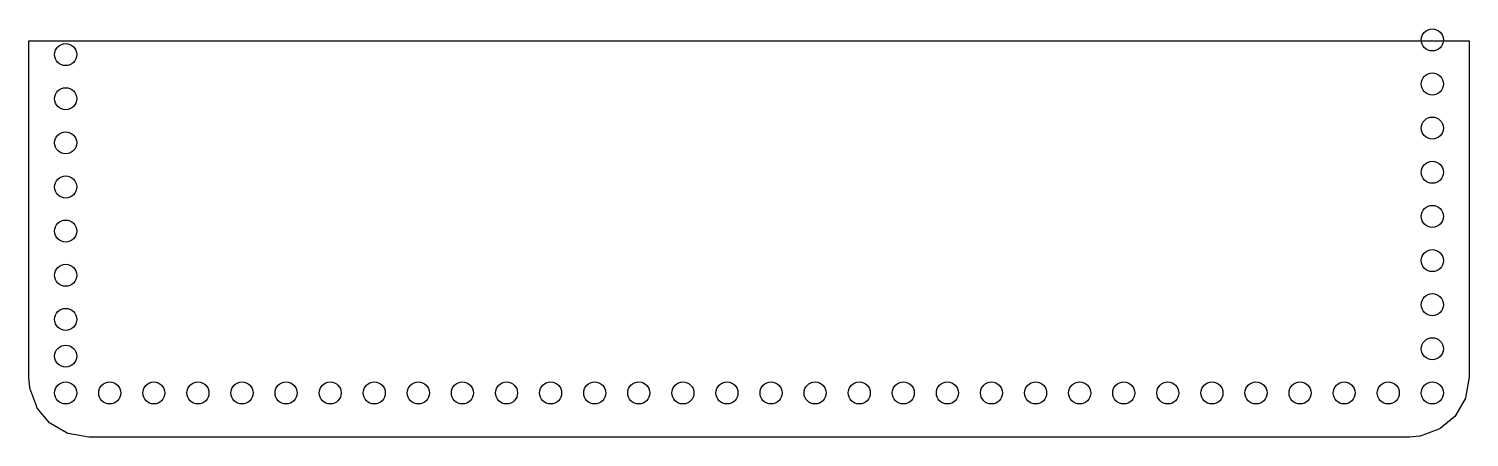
# Model space of a CAD drawing. Extents: x 127.3 to 152.1, y -81 to -74.
import ezdxf

# ---------------------------------------------------------------- set-up
doc = ezdxf.new("R2010")
doc.units = 0
doc.header["$MEASUREMENT"] = 0
doc.layers.get('0').update_dxf_attribs({"linetype": 'CONTINUOUS'})
doc.layers.add('BLACK', color=7, linetype='CONTINUOUS')

msp = doc.modelspace()

# ---------------------------------------------------------------- linework, layer by layer
at = {"linetype": 'Continuous'}
msp.add_lwpolyline([(152.147, -79.9878), (152.147, -79.9934), (152.085, -80.3457), (152.085, -80.3457), (152.077, -80.3664), (151.912, -80.6519), (151.898, -80.6688), (151.645, -80.8807), (151.636, -80.8864), (151.626, -80.8917), (151.303, -81.0093), (151.295, -81.0107), (151.287, -81.0129), (151.122, -81.0274), (151.119, -81.0271), (151.116, -81.0276), (128.298, -81.0276), (128.292, -81.0266), (128.287, -81.0266), (127.934, -80.9645), (127.933, -80.9641), (127.914, -80.957), (127.628, -80.7921), (127.611, -80.778), (127.399, -80.5254), (127.392, -80.5133), (127.388, -80.5063), (127.271, -80.1833), (127.269, -80.1751), (127.267, -80.1671), (127.253, -80.0017), (127.252, -74.1837), (152.148, -74.1837), (152.148, -79.9824)], close=True, dxfattribs=at)
at = {"layer": 'BLACK', "linetype": 'Continuous'}
msp.add_lwpolyline([(127.253, -80.0017), (127.253, -79.999), (127.252, -79.9962)], dxfattribs=at)
at = {"layer": 'BLACK'}
for centre in [(151.511, -74.168), (151.511, -74.168), (127.889, -74.422), (127.889, -74.422), (151.511, -74.93), (151.511, -74.93), (127.889, -75.184), (127.889, -75.184), (151.511, -75.692), (151.511, -75.692), (127.889, -75.946), (127.889, -75.946), (151.511, -76.454), (151.511, -76.454), (127.889, -76.708), (127.889, -76.708), (151.511, -77.216), (151.511, -77.216), (127.889, -77.47), (127.889, -77.47), (151.511, -77.978), (151.511, -77.978), (127.889, -78.232), (127.889, -78.232), (151.511, -78.74), (151.511, -78.74), (127.889, -78.994), (127.889, -78.994), (151.511, -79.502), (151.511, -79.502), (127.889, -79.629), (127.889, -79.629), (127.889, -80.264), (127.889, -80.264), (128.651, -80.264), (128.651, -80.264), (129.413, -80.264), (129.413, -80.264), (130.175, -80.264), (130.175, -80.264), (130.937, -80.264), (130.937, -80.264), (131.699, -80.264), (131.699, -80.264), (132.461, -80.264), (132.461, -80.264), (133.223, -80.264), (133.223, -80.264), (133.985, -80.264), (133.985, -80.264), (134.747, -80.264), (134.747, -80.264), (135.509, -80.264), (135.509, -80.264), (136.271, -80.264), (136.271, -80.264), (137.033, -80.264), (137.033, -80.264), (137.795, -80.264), (137.795, -80.264), (138.557, -80.264), (138.557, -80.264), (139.319, -80.264), (139.319, -80.264), (140.081, -80.264), (140.081, -80.264), (140.843, -80.264), (140.843, -80.264), (141.605, -80.264), (141.605, -80.264), (142.367, -80.264), (142.367, -80.264), (143.129, -80.264), (143.129, -80.264), (143.891, -80.264), (143.891, -80.264), (144.653, -80.264), (144.653, -80.264), (145.415, -80.264), (145.415, -80.264), (146.177, -80.264), (146.177, -80.264), (146.939, -80.264), (146.939, -80.264), (147.701, -80.264), (147.701, -80.264), (148.463, -80.264), (148.463, -80.264), (149.225, -80.264), (149.225, -80.264), (149.987, -80.264), (149.987, -80.264), (150.749, -80.264), (150.749, -80.264), (151.511, -80.264), (151.511, -80.264)]:
    msp.add_circle(centre, 0.1905, dxfattribs=at)

doc.saveas('drawing.dxf')
